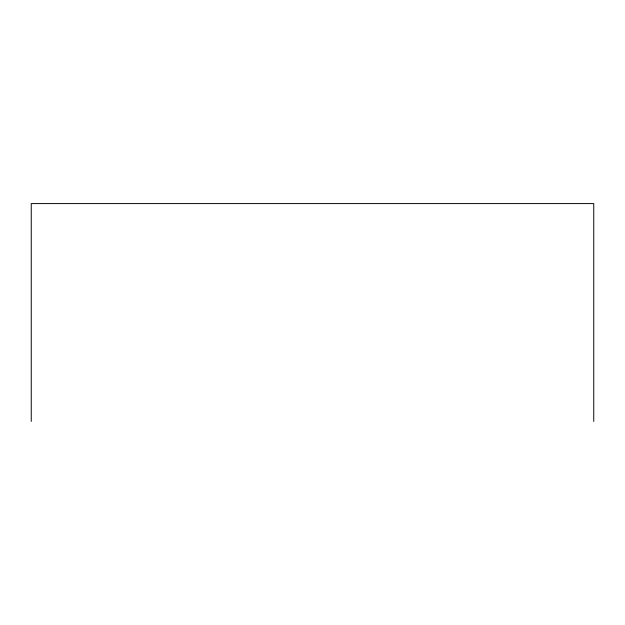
<?xml version="1.0" encoding="UTF-8"?>
<svg xmlns="http://www.w3.org/2000/svg" width="625" height="625" viewBox="0 0 625 625"><rect width="100%" height="100%" fill="white"/><g stroke="black" fill="none" stroke-linecap="round" stroke-linejoin="round"><path stroke-width="0.94" d="M593.75 421.414L593.75 203.586L31.25 203.586L31.25 421.414"/></g></svg>
